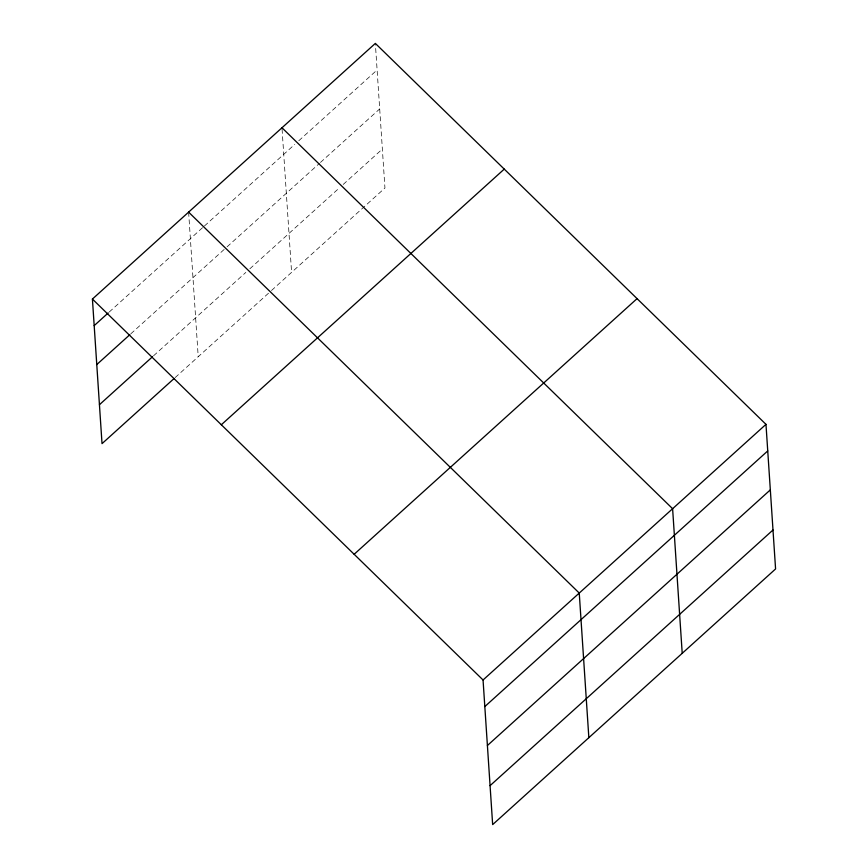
<?xml version="1.0" encoding="UTF-8"?>
<svg xmlns="http://www.w3.org/2000/svg" width="868" height="868" viewBox="0 0 868 868"><rect width="100%" height="100%" fill="white"/><g stroke="black" fill="none" stroke-linecap="round" stroke-linejoin="round"><path stroke-width="0.65" stroke-dasharray="4.34 3.25" d="M109.216 312.035L203.427 226.906M204.436 226.006L294.784 144.359M298.798 140.735L377.103 69.972M130.84 333.789L226.092 247.716M227.101 246.805L319.457 163.358M320.466 162.446L379.696 108.923M153.549 355.804L245.828 272.422M249.843 268.798L339.193 188.063M343.207 184.439L382.354 149.057M175.173 377.558L270.501 291.42M271.5 290.509L384.947 188.009L375.345 43.4M282.067 129.093L291.583 272.368M188.616 212.128L198.219 356.726"/><path stroke-width="1.3" d="M92.42 299.048L375.345 43.4L765.977 424.354L775.58 568.952L492.655 824.6L483.053 679.991L92.42 299.048L102.023 443.646L174.175 378.459M94.189 325.619L108.218 312.947M96.771 364.571L129.842 334.69M99.44 404.705L152.551 356.715M221.329 424.756L504.254 169.108M354.144 554.283L637.069 298.635M483.053 679.991L765.977 424.354M484.821 706.574L767.735 450.926M487.404 745.514L770.328 489.877M490.073 785.649L772.987 530.001M281.981 127.759L672.613 508.713L682.215 653.322M188.616 212.128L579.249 593.072L588.851 737.681"/></g></svg>
